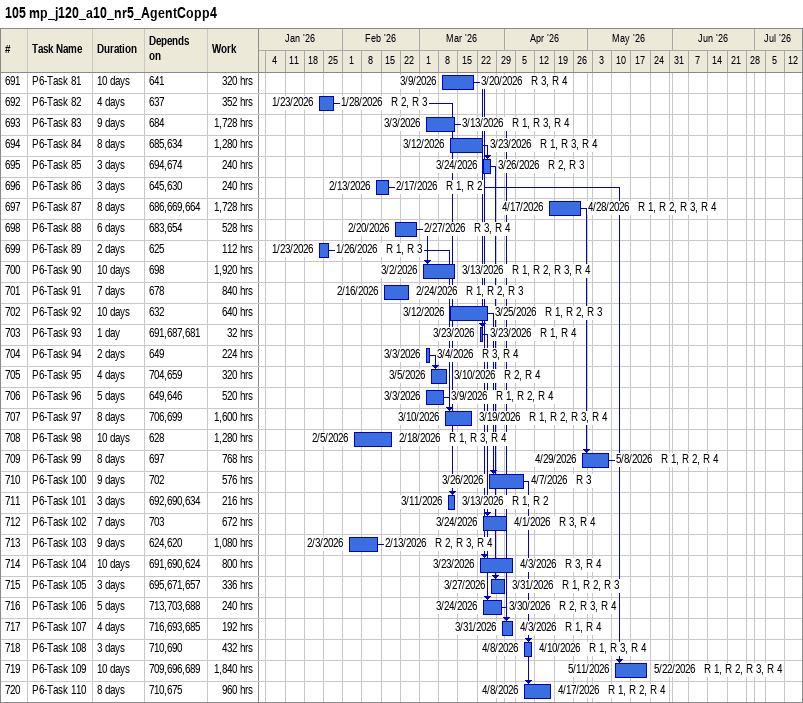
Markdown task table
105 mp_j120_a10_nr5_AgentCopp4

| ID | Task | Duration | Start | Finish | Predecessors | Resources | Work (h) |
|---|---|---|---|---|---|---|---|
| 691 | P6-Task 81 | 10d | 2026-03-09 | 2026-03-20 | 641 | R 3, R 4 | 320 |
| 692 | P6-Task 82 | 4d | 2026-01-23 | 2026-01-28 | 637 | R 2, R 3 | 352 |
| 693 | P6-Task 83 | 9d | 2026-03-03 | 2026-03-13 | 684 | R 1, R 3, R 4 | 1728 |
| 694 | P6-Task 84 | 8d | 2026-03-12 | 2026-03-23 | 685, 634 | R 1, R 3, R 4 | 1280 |
| 695 | P6-Task 85 | 3d | 2026-03-24 | 2026-03-26 | 694, 674 | R 2, R 3 | 240 |
| 696 | P6-Task 86 | 3d | 2026-02-13 | 2026-02-17 | 645, 630 | R 1, R 2 | 240 |
| 697 | P6-Task 87 | 8d | 2026-04-17 | 2026-04-28 | 686, 669, 664 | R 1, R 2, R 3, R 4 | 1728 |
| 698 | P6-Task 88 | 6d | 2026-02-20 | 2026-02-27 | 683, 654 | R 3, R 4 | 528 |
| 699 | P6-Task 89 | 2d | 2026-01-23 | 2026-01-26 | 625 | R 1, R 3 | 112 |
| 700 | P6-Task 90 | 10d | 2026-03-02 | 2026-03-13 | 698 | R 1, R 2, R 3, R 4 | 1920 |
| 701 | P6-Task 91 | 7d | 2026-02-16 | 2026-02-24 | 678 | R 1, R 2, R 3 | 840 |
| 702 | P6-Task 92 | 10d | 2026-03-12 | 2026-03-25 | 632 | R 1, R 2, R 3 | 640 |
| 703 | P6-Task 93 | 1d | 2026-03-23 | 2026-03-23 | 691, 687, 681 | R 1, R 4 | 32 |
| 704 | P6-Task 94 | 2d | 2026-03-03 | 2026-03-04 | 649 | R 3, R 4 | 224 |
| 705 | P6-Task 95 | 4d | 2026-03-05 | 2026-03-10 | 704, 659 | R 2, R 4 | 320 |
| 706 | P6-Task 96 | 5d | 2026-03-03 | 2026-03-09 | 649, 646 | R 1, R 2, R 4 | 520 |
| 707 | P6-Task 97 | 8d | 2026-03-10 | 2026-03-19 | 706, 699 | R 1, R 2, R 3, R 4 | 1600 |
| 708 | P6-Task 98 | 10d | 2026-02-05 | 2026-02-18 | 628 | R 1, R 3, R 4 | 1280 |
| 709 | P6-Task 99 | 8d | 2026-04-29 | 2026-05-08 | 697 | R 1, R 2, R 4 | 768 |
| 710 | P6-Task 100 | 9d | 2026-03-26 | 2026-04-07 | 702 | R 3 | 576 |
| 711 | P6-Task 101 | 3d | 2026-03-11 | 2026-03-13 | 692, 690, 634 | R 1, R 2 | 216 |
| 712 | P6-Task 102 | 7d | 2026-03-24 | 2026-04-01 | 703 | R 3, R 4 | 672 |
| 713 | P6-Task 103 | 9d | 2026-02-03 | 2026-02-13 | 624, 620 | R 2, R 3, R 4 | 1080 |
| 714 | P6-Task 104 | 10d | 2026-03-23 | 2026-04-03 | 691, 690, 624 | R 3, R 4 | 800 |
| 715 | P6-Task 105 | 3d | 2026-03-27 | 2026-03-31 | 695, 671, 657 | R 1, R 2, R 3 | 336 |
| 716 | P6-Task 106 | 5d | 2026-03-24 | 2026-03-30 | 713, 703, 688 | R 2, R 3, R 4 | 240 |
| 717 | P6-Task 107 | 4d | 2026-03-31 | 2026-04-03 | 716, 693, 685 | R 1, R 4 | 192 |
| 718 | P6-Task 108 | 3d | 2026-04-08 | 2026-04-10 | 710, 690 | R 1, R 3, R 4 | 432 |
| 719 | P6-Task 109 | 10d | 2026-05-11 | 2026-05-22 | 709, 696, 689 | R 1, R 2, R 3, R 4 | 1840 |
| 720 | P6-Task 110 | 8d | 2026-04-08 | 2026-04-17 | 710, 675 | R 1, R 2, R 4 | 960 |
